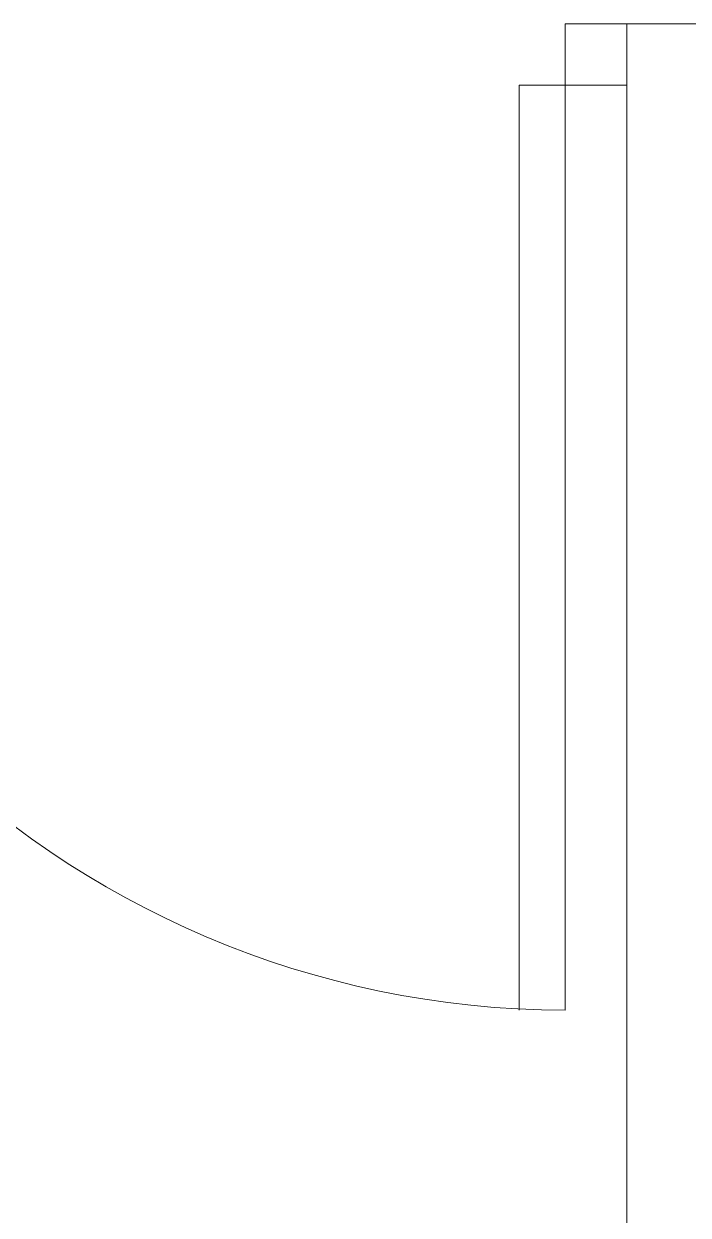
# Model space of a CAD drawing. Header units: millimetres. Extents: x 867 to 1330, y 209 to 507.
# Drawn here: x 1185.043 to 1185.476, y 442.693 to 443.468 of the extents above; entities that cross this region are included whole.
import ezdxf

# ---------------------------------------------------------------- set-up
doc = ezdxf.new("R2010")
doc.units = ezdxf.units.MM
doc.header["$LTSCALE"] = 5
doc.layers.add('I-ARQ', color=8, linetype='Continuous', lineweight=0)

msp = doc.modelspace()

# ---------------------------------------------------------------- linework, layer by layer
at = {"layer": 'I-ARQ'}
for p, q in [((1185.40566, 443.46814), (1185.39566, 443.46814)), ((1185.39566, 443.42814), (1185.39566, 443.46814)), ((1185.40566, 443.46814), (1185.43566, 443.46814)), ((1185.43566, 443.42814), (1185.43566, 443.46814)), ((1185.43566, 443.46814), (1185.43566, 443.46814)), ((1185.43566, 442.06814), (1185.43566, 443.46814)), ((1185.43566, 443.46814), (1189.13066, 443.46814)), ((1185.36566, 442.82629), (1185.36566, 443.42814)), ((1185.36566, 443.42814), (1185.39566, 443.42814)), ((1185.43566, 443.42814), (1185.39566, 443.42814)), ((1185.39566, 443.42814), (1185.39566, 442.82629)), ((1185.43566, 443.42814), (1185.43566, 443.42814))]:
    msp.add_line(p, q, dxfattribs=at)
msp.add_arc((1185.39725, 443.42787), 0.60159, 179.97416, 269.84895, dxfattribs=at)

doc.saveas('drawing.dxf')
